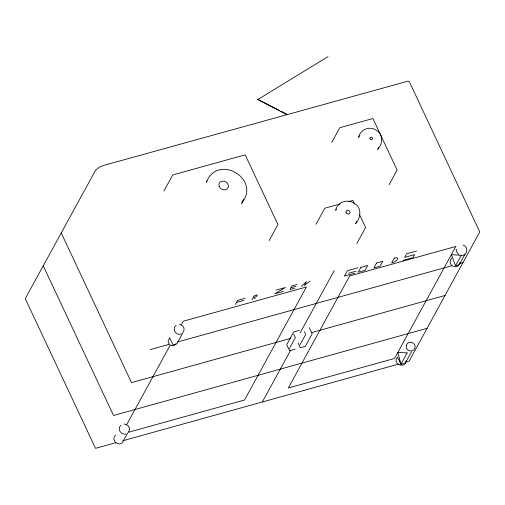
<?xml version="1.0" encoding="UTF-8"?>
<svg xmlns="http://www.w3.org/2000/svg" width="505" height="505" viewBox="0 0 505 505"><rect width="100%" height="100%" fill="white"/><g stroke="black" fill="none" stroke-linecap="round" stroke-linejoin="round"><path stroke-width="0.76" d="M456.223 249.091L456.318 251.477L458.792 254.507M406.146 360.816C405.572 369.086 392.259 364.25 397.1 357.723M459.815 263.332L460.118 262.297M243.41 199.153L241.649 203.332C261.59 179.01 217.731 153.141 206.337 182.223L207.328 181.068M378.699 147.226L377.69 149.518C382.885 143.893 383.554 134.178 376.111 130.17C369.319 125.511 360.147 129.785 358.342 137.657L360.008 135.769M356.713 221.537L355.482 223.885C360.684 218.034 362.18 208.148 354.56 203.559C347.831 198.471 337.517 201.83 335.604 210.301L336.564 209.354M163.936 191.023L172.723 174.97L245.19 154.827L277.927 224.567L269.14 240.62M126.389 425.235L170.286 345.054M181.156 325.201L183.347 321.199L306.409 286.985L244.534 400.01L128.302 432.318M127.721 432.848L122.412 442.544C117.936 447.095 110.481 439.382 115.639 435.058M128.491 431.826C130.17 429.805 129.615 426.719 127.531 425.216M182.879 332.542C184.843 330.314 184.401 326.722 181.75 325.252M182.652 333.18L176.794 343.88L173.045 344.921L169.661 337.706M235.38 304.439L237.577 300.425L245.077 298.341M331.753 142.429L339.808 127.721L372.917 118.517L397.119 170.071L389.065 184.786M251.982 299.812L254.179 295.797L257.304 294.933L256.389 296.605L253.264 297.47L255.29 298.663M316.004 224.277L324.791 208.23L339.985 204.001M289.422 348.513L295.375 337.643L293.822 334.342M262.322 401.986L290.722 350.11M300.191 332.82L334.272 270.566M300.103 344.631L305.689 334.436L304.42 331.728M356.814 243.517L365.607 227.465L359.585 214.65M461.362 255.372L451.388 254.608L455.472 265.781L461.362 255.372C467.34 256.092 469.063 246.446 463.041 245.095M411.55 351.688L405.326 363.057L400.951 364.269L397.561 357.054M464.897 254.368L459.222 264.74L455.472 265.781M169.566 338.135L168.083 341.172L168.992 344.012M120.834 425.336C116.851 428.941 121.143 435.367 125.979 433.915M176.024 343.886L173.871 345.679L170.722 345.363M451.71 258.169C449.721 260.226 449.425 263.755 451.924 265.554M459.083 264.664C457.997 266.88 455.037 267.278 452.991 266.236M176.144 325.321C171.466 328.774 176.125 336.065 181.219 333.906M301.308 286.411L306.497 281.537L304.281 285.584L310.12 281.077M327.972 56.655L258.036 99.422L279.593 110.5M348.343 201.678L352.9 200.416L354.573 203.976M276.052 290.104L285.42 287.496L274.752 293.79L283.273 291.423M416.581 251.035L406.588 253.813L404.638 257.38L414.63 254.602L412.983 257.613L402.99 260.391M297.009 284.479L292.016 285.868L289.996 289.554L294.989 288.166M357.931 267.783L347.314 270.737L344.385 276.084L355.002 273.136M236.479 302.432L243.972 300.349M291.006 287.711L295.999 286.322M348.576 273.268L356.069 271.185M150.118 349.612L169.869 344.12M177.463 342.011L452.455 265.573M459.291 263.667L463.085 262.613M299.301 330.422L293.683 331.987L286.72 344.694L289.548 350.704L295.166 349.144M290.962 338.312L131.508 382.638L61.225 232.938M311.465 332.618L445.101 295.469M427.116 328.319L113.518 415.495L43.234 265.794M116.005 442.658L95.533 448.345L25.25 298.644L95.615 170.204L99.321 167.243L103.62 165.444L407.952 81.172L409.435 81.911L479.75 231.902L409.126 361.176L405.345 362.23M122.829 440.764L398.533 364.118M123.959 423.992L126.427 424.535M179.401 324.437L180.613 324.709M257.531 99.561L258.547 99.289L257.417 99.472L286.815 114.603M280.982 111.214L287.244 114.427M309.363 327.77L312.185 333.78L305.323 346.323L300.323 347.711L298.127 343.034M406.443 345.464C404.568 350.704 413.728 353.437 414.87 347.756C416.751 342.523 407.585 339.789 406.443 345.464M349.662 275.964L288.33 387.985L394.531 358.468L455.857 246.446L349.662 275.964M360.848 267.391L358.184 272.252L365.058 270.339L367.716 265.478L360.848 267.391M376.547 263.023L373.883 267.884L380.132 266.148L382.79 261.287L376.547 263.023M394.279 258.099L391.615 262.96A5.157 1.812 -25.1 0 0 397.485 259.267A5.157 1.812 -25.1 0 0 394.279 258.099M407.175 352.9L400.951 364.269L397.858 352.389L407.175 352.9M219.258 186.705A4.968 4.191 28.7 0 0 227.528 188.529A4.968 4.191 28.7 0 0 224.106 181.238A4.968 4.191 28.7 0 0 219.258 186.705M346.114 212.744A2.127 1.793 28.7 0 0 349.656 213.527A2.127 1.793 28.7 0 0 348.191 210.402A2.127 1.793 28.7 0 0 346.114 212.744M370.013 138.749A1.42 1.199 28.7 0 0 372.374 139.273A1.42 1.199 28.7 0 0 371.396 137.19A1.42 1.199 28.7 0 0 370.013 138.749"/></g></svg>
